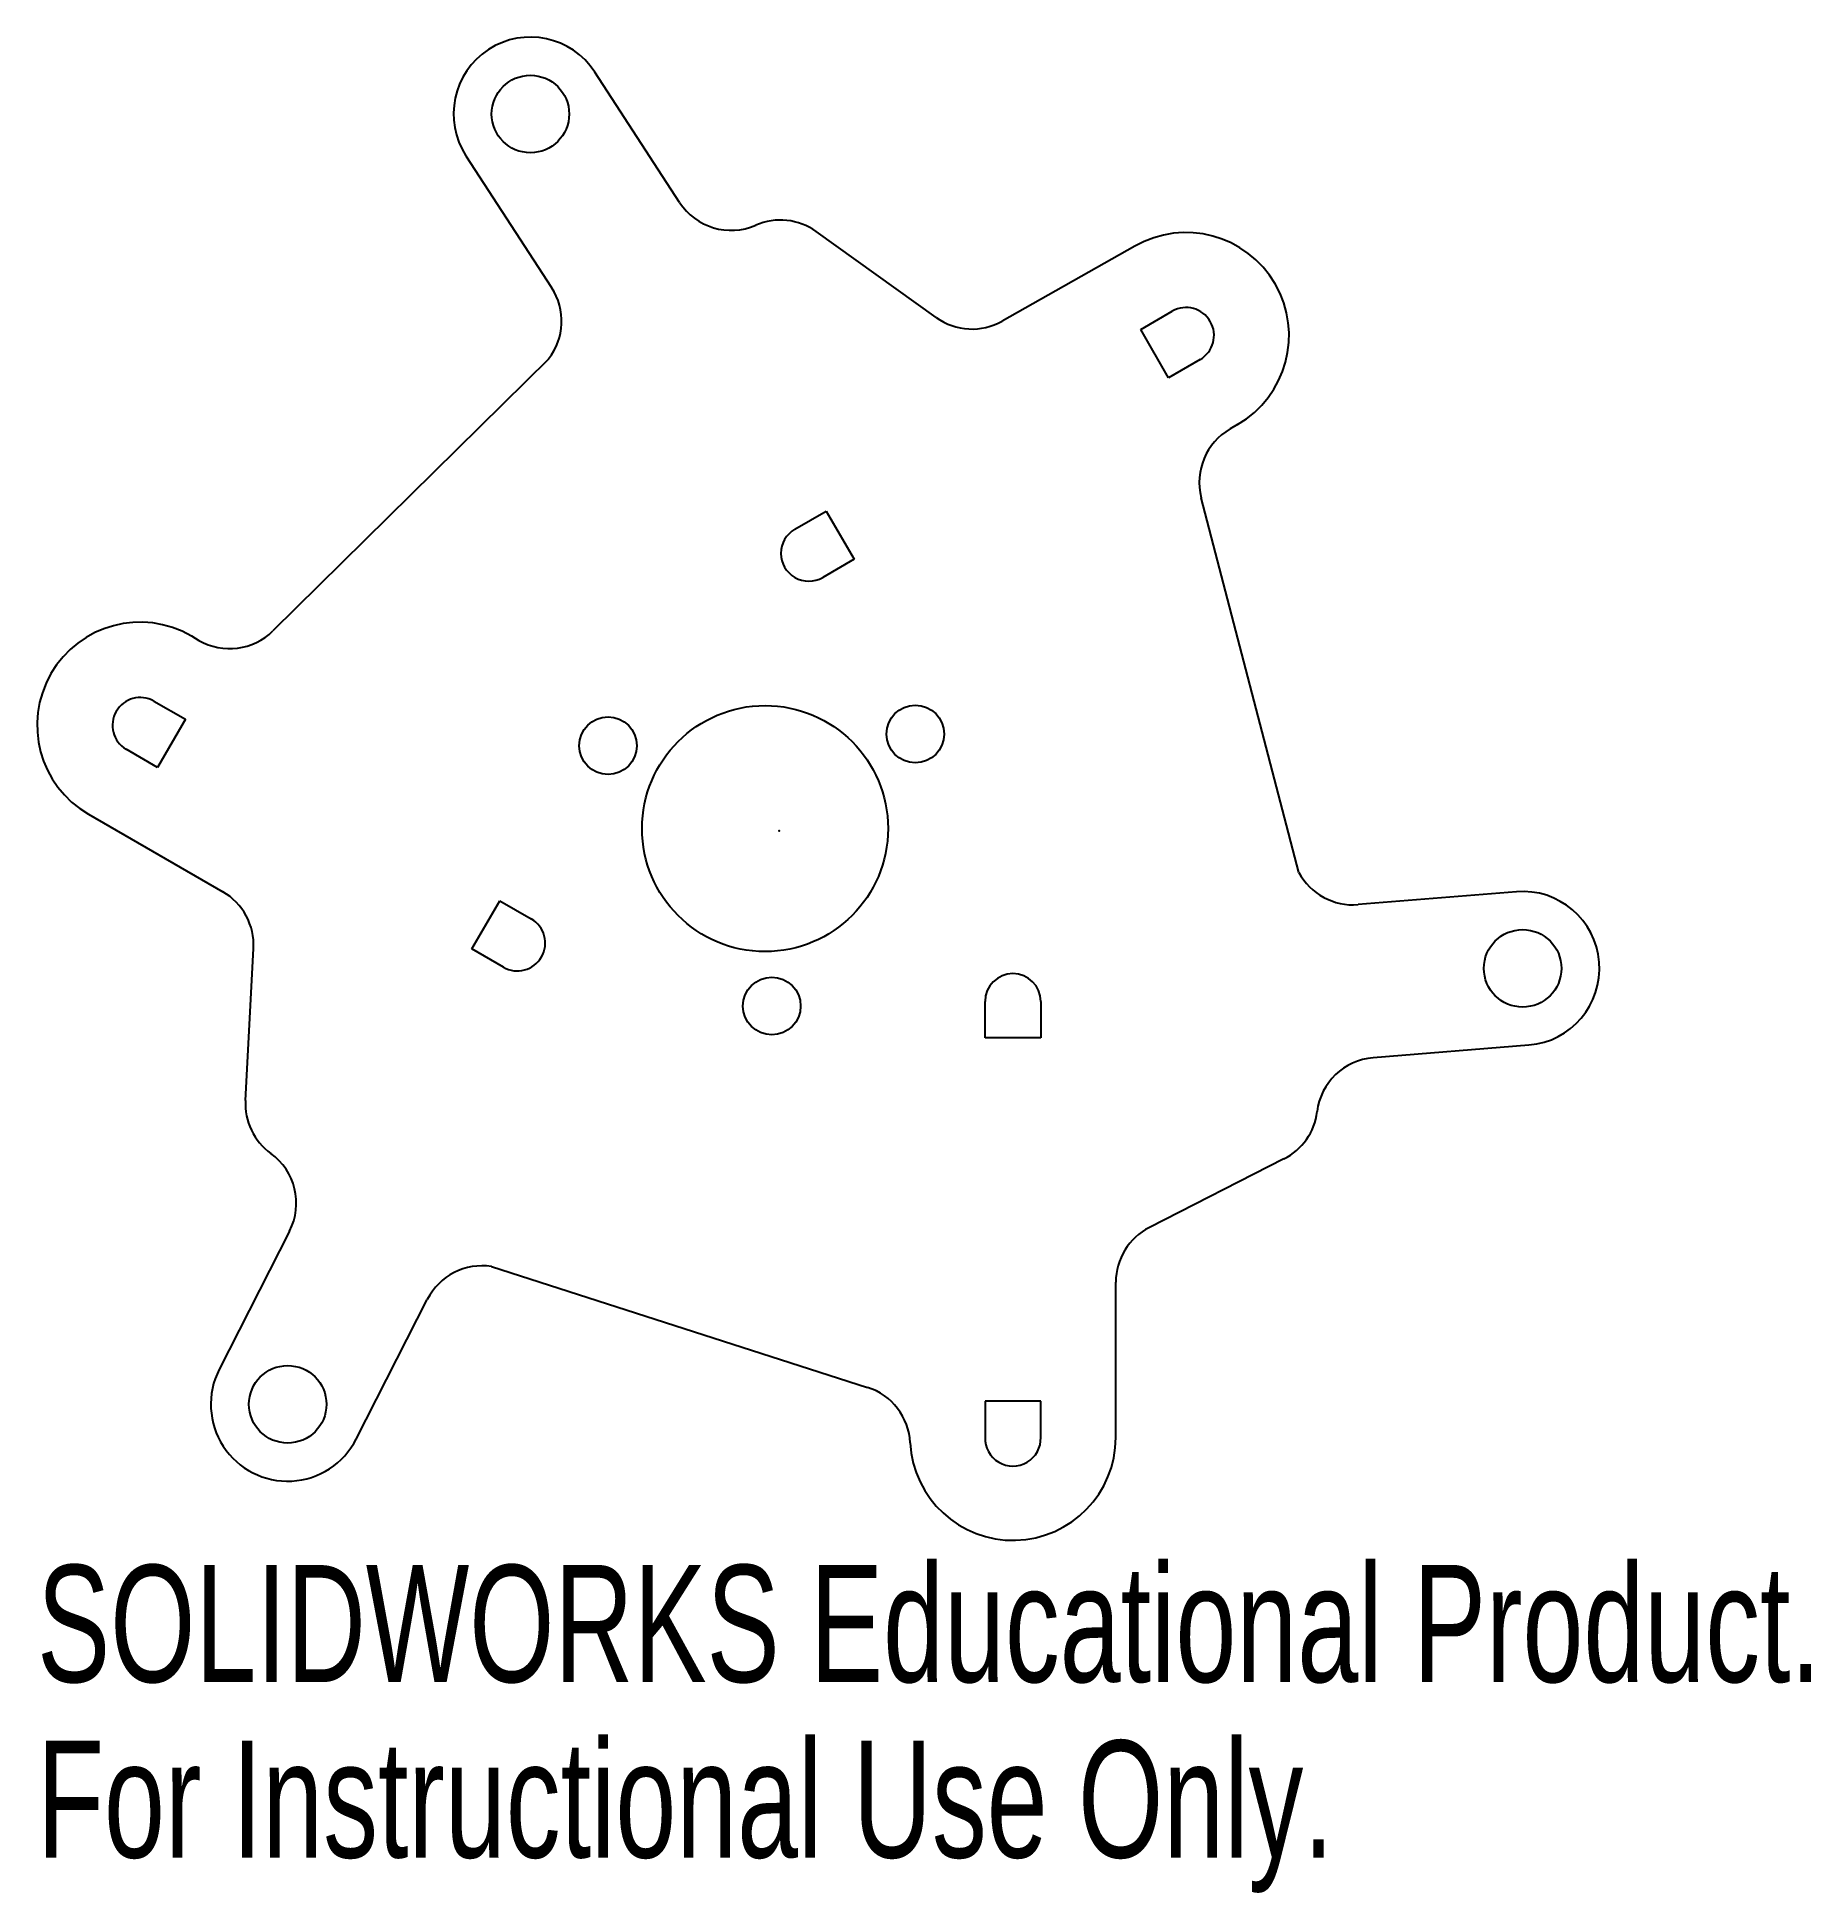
# Model space of a CAD drawing. Header units: inches. Extents: x -2.09 to 0.8, y -1.22 to 1.79.
import ezdxf

# ---------------------------------------------------------------- set-up
doc = ezdxf.new("R2010")
doc.units = ezdxf.units.IN
doc.header["$MEASUREMENT"] = 0
doc.header["$PDSIZE"] = -1
doc.styles.add('SLDTEXTSTYLE0', font='TXT', dxfattribs={"width": 0.7})

msp = doc.modelspace()

# ---------------------------------------------------------------- linework, layer by layer
at = {"color": 7, "linetype": 'Continuous', "lineweight": 25}
for p, q in [((-1.0426, 1.5249), (-1.1804, 1.7368)), ((-1.39, 1.6005), (-1.2507, 1.3863)), ((-0.6252, 1.3377), (-0.8205, 1.4775)), ((-0.3025, 1.4535), (-0.5178, 1.3319)), ((-0.2926, 1.3183), (-0.2414, 1.3478)), ((-0.2473, 1.2399), (-0.2926, 1.3183)), ((-1.2555, 1.2704), (-1.704, 0.8282)), ((-0.1962, 1.2694), (-0.2473, 1.2399)), ((-0.1351, 1.1637), (-0.1474, 1.1566)), ((-0.0354, 0.4354), (-0.1942, 1.0448)), ((-0.8552, 0.9935), (-0.804, 1.023)), ((-0.804, 1.023), (-0.7587, 0.9446)), ((-0.7587, 0.9446), (-0.8099, 0.9151)), ((-1.8364, 0.8199), (-1.8242, 0.8128)), ((-1.8975, 0.7142), (-1.8463, 0.6847)), ((-1.8463, 0.6847), (-1.8916, 0.6062)), ((-1.8916, 0.6062), (-1.9427, 0.6358)), ((-2.0037, 0.5301), (-1.7853, 0.4039)), ((0.3183, 0.4041), (0.0607, 0.3831)), ((-1.3802, 0.311), (-1.3349, 0.3894)), ((-1.3349, 0.3894), (-1.2837, 0.3599)), ((-1.7485, 0.0649), (-1.7354, 0.312)), ((-1.329, 0.2814), (-1.3802, 0.311)), ((-0.5458, 0.1665), (-0.5458, 0.2256)), ((-0.4552, 0.2256), (-0.4552, 0.1665)), ((-0.4552, 0.1665), (-0.5458, 0.1665)), ((0.0853, 0.1343), (0.3386, 0.1549)), ((-0.0598, -0.0304), (-0.2785, -0.1417)), ((-1.6769, -0.1477), (-1.7913, -0.3727)), ((-1.3484, -0.2053), (-0.7369, -0.4018)), ((-0.3332, -0.4831), (-0.3332, -0.2308)), ((-1.5685, -0.486), (-1.4529, -0.2588)), ((-0.5458, -0.424), (-0.5458, -0.4831)), ((-0.4552, -0.424), (-0.5458, -0.424)), ((-0.4552, -0.4831), (-0.4552, -0.424))]:
    msp.add_line(p, q, dxfattribs=at)
for centre, radius in [((-1.2852, 1.6686), 0.063), ((-0.9036, 0.5068), 0.2), ((-0.6593, 0.6605), 0.0469), ((-1.1589, 0.6415), 0.0469), ((0.3284, 0.2795), 0.063), ((-0.8926, 0.2183), 0.0469), ((-1.6799, -0.4293), 0.063)]:
    msp.add_circle(centre, radius, dxfattribs=at)
at = {"color": 7, "linetype": 'Continuous'}
msp.add_circle((-0.9036, 0.5068), 0.2, dxfattribs=at)
at = {"color": 7, "linetype": 'Continuous', "lineweight": 25}
for centre, radius, start, end in [((-1.2852, 1.6686), 0.125, 33.0376, 213.0376), ((-0.9588, 1.5795), 0.1, 213.0376, 293.6112), ((-0.8787, 1.3962), 0.1, 54.3962, 113.6112), ((-0.2188, 1.3086), 0.1673, 300, 120), ((-1.3345, 1.3318), 0.1, 322.1585, 33.0376), ((-0.567, 1.419), 0.1, 234.3962, 299.4561), ((-0.2188, 1.3086), 0.0453, 300, 120), ((-0.0974, 1.07), 0.1, 120, 194.5978), ((-0.8325, 0.9543), 0.0453, 120, 300), ((-1.9201, 0.675), 0.1673, 60, 240), ((-1.7742, 0.8994), 0.1, 240, 314.5978), ((-1.9195, 0.6746), 0.0453, 60.9091, 239.0909), ((0.0526, 0.4828), 0.1, 208.3065, 274.6517), ((-1.8353, 0.3173), 0.1, 356.9624, 60.0001), ((0.3284, 0.2795), 0.125, 274.6517, 94.6517), ((-1.3064, 0.3207), 0.0453, 240, 60), ((-0.5005, 0.2256), 0.0453, 0, 180), ((0.0934, 0.0346), 0.1, 94.6517, 173.0789), ((-1.6487, 0.0596), 0.1, 176.9624, 234.0805), ((-0.1051, 0.0587), 0.1, 296.9624, 353.0789), ((-1.766, -0.1023), 0.1, 333.0376, 54.0805), ((-0.2332, -0.2308), 0.1, 116.9624, 180), ((-1.3638, -0.3041), 0.1, 81.1807, 153.0376), ((-1.6799, -0.4293), 0.125, 153.0376, 333.0376), ((-0.7674, -0.497), 0.1, 2.9934, 72.1825), ((-0.5005, -0.4831), 0.1673, 182.9934, 0), ((-0.5005, -0.4845), 0.0453, 178.1834, 1.8166)]:
    msp.add_arc(centre, radius, start, end, dxfattribs=at)
at = {"color": 7, "linetype": 'Continuous'}
msp.add_point((-0.8808, 0.5029), dxfattribs=at)

# ---------------------------------------------------------------- texts
at = {"color": 7, "linetype": 'Continuous', "char_height": 0.1903, "attachment_point": 1, "style": 'SLDTEXTSTYLE0'}
for s, insert in [('SOLIDWORKS Educational Product.', (-2.0874, -0.6906)), ('For Instructional Use Only.', (-2.0874, -0.976))]:
    msp.add_mtext(s, dxfattribs=dict(at, insert=insert))

doc.saveas('drawing.dxf')
